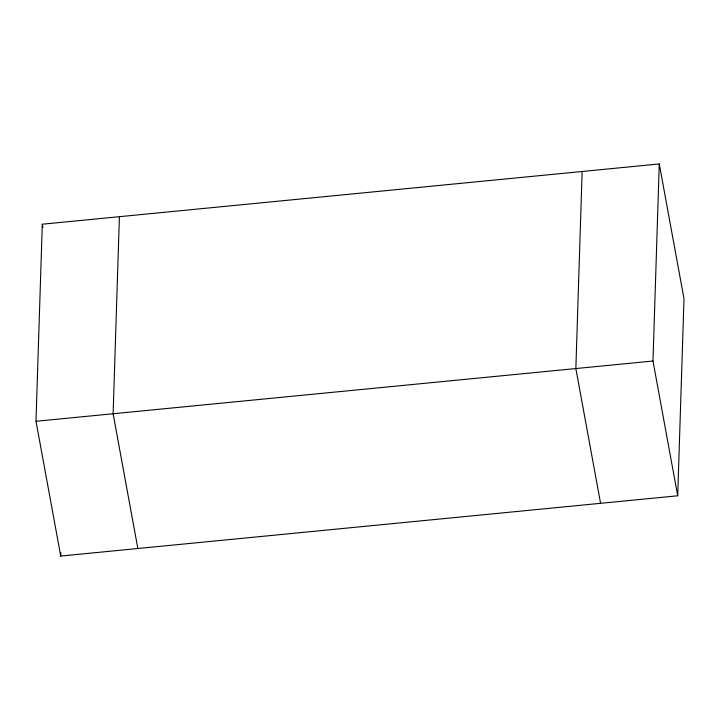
<?xml version="1.0" encoding="UTF-8"?>
<svg xmlns="http://www.w3.org/2000/svg" width="720" height="720" viewBox="0 0 720 720"><rect width="100%" height="100%" fill="white"/><g stroke="black" fill="none" stroke-linecap="round" stroke-linejoin="round"><path stroke-width="1.08" d="M36 421.281L42.291 224.217L659.268 163.953L684 298.719L677.709 495.783L60.732 556.047L36 421.281L652.977 361.017L659.268 163.953M60.732 556.047L60.84 552.681M119.412 216.684L113.121 413.748L137.853 548.514M582.147 171.486L575.856 368.55L600.588 503.316M652.977 361.017L677.709 495.783M42.291 224.217L42.894 227.529"/></g></svg>
